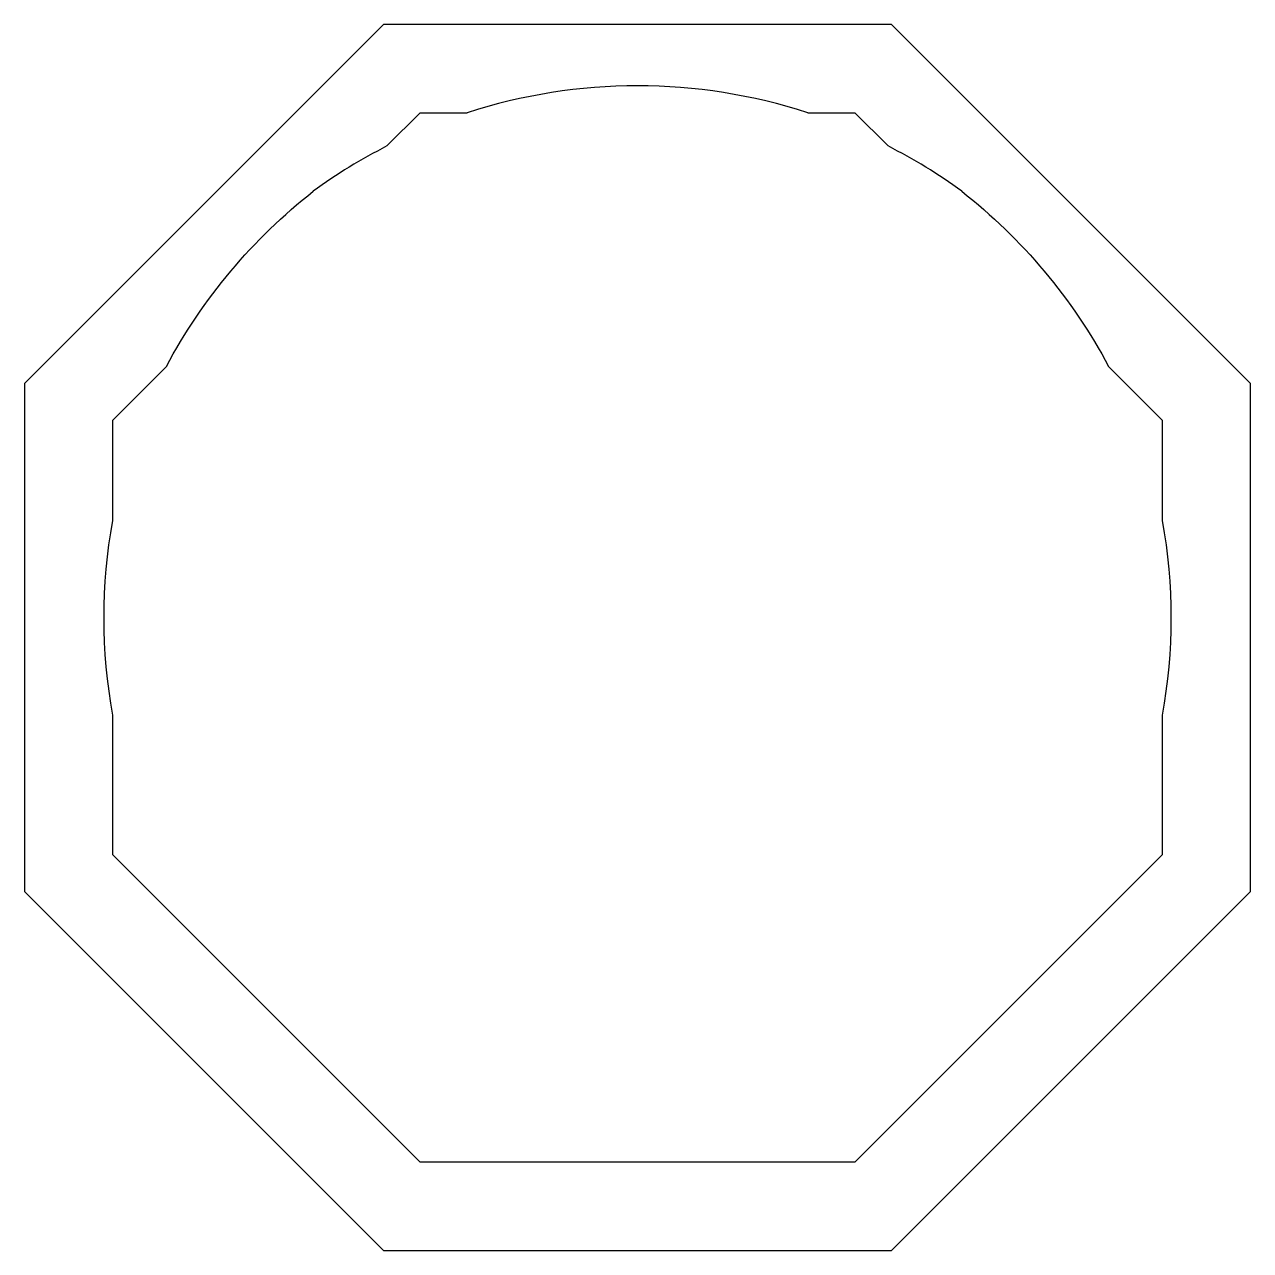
# Model space of a CAD drawing. Header units: millimetres. Extents: x -12.5 to 12.5, y -12.5 to 12.5.
import ezdxf

# ---------------------------------------------------------------- set-up
doc = ezdxf.new("R2010")
doc.units = ezdxf.units.MM

msp = doc.modelspace()

# ---------------------------------------------------------------- linework, layer by layer
for p, q in [((-5.178, 12.5), (-12.5, 5.178)), ((5.178, 12.5), (-5.178, 12.5)), ((12.5, 5.178), (5.178, 12.5)), ((-5.109, 10.023), (-4.432, 10.7)), ((-4.432, 10.7), (-3.475, 10.7)), ((3.475, 10.7), (4.432, 10.7)), ((4.432, 10.7), (5.109, 10.023)), ((-10.7, 4.432), (-9.607, 5.525)), ((9.607, 5.525), (10.7, 4.432)), ((-12.5, 5.178), (-12.5, -5.178)), ((12.5, -5.178), (12.5, 5.178)), ((-10.7, 2.383), (-10.7, 4.432)), ((10.7, 4.432), (10.7, 2.383)), ((-10.7, -4.432), (-10.7, -1.584)), ((10.7, -1.583), (10.7, -4.432)), ((-4.432, -10.7), (-10.7, -4.432)), ((10.7, -4.432), (4.432, -10.7)), ((-12.5, -5.178), (-5.178, -12.5)), ((5.178, -12.5), (12.5, -5.178)), ((4.432, -10.7), (-4.432, -10.7)), ((-5.178, -12.5), (5.178, -12.5))]:
    msp.add_line(p, q)
for start, end in [(-287.9899, -252.0101), (-242.9899, -234.0016), (54.0016, 62.9899)]:
    msp.add_arc((0, 0), 11.25, start, end)
for points in [[(-9.607, 5.524), (-8.874, 6.909), (-7.843, 8.133), (-6.611, 9.1)], [(6.611, 9.1), (7.843, 8.133), (8.874, 6.909), (9.607, 5.524)], [(-10.697, -1.583), (-10.938, -0.276), (-10.938, 1.075), (-10.699, 2.383)], [(10.699, 2.383), (10.938, 1.075), (10.938, -0.276), (10.697, -1.583)]]:
    msp.add_open_spline(points, degree=3)

doc.saveas('drawing.dxf')
